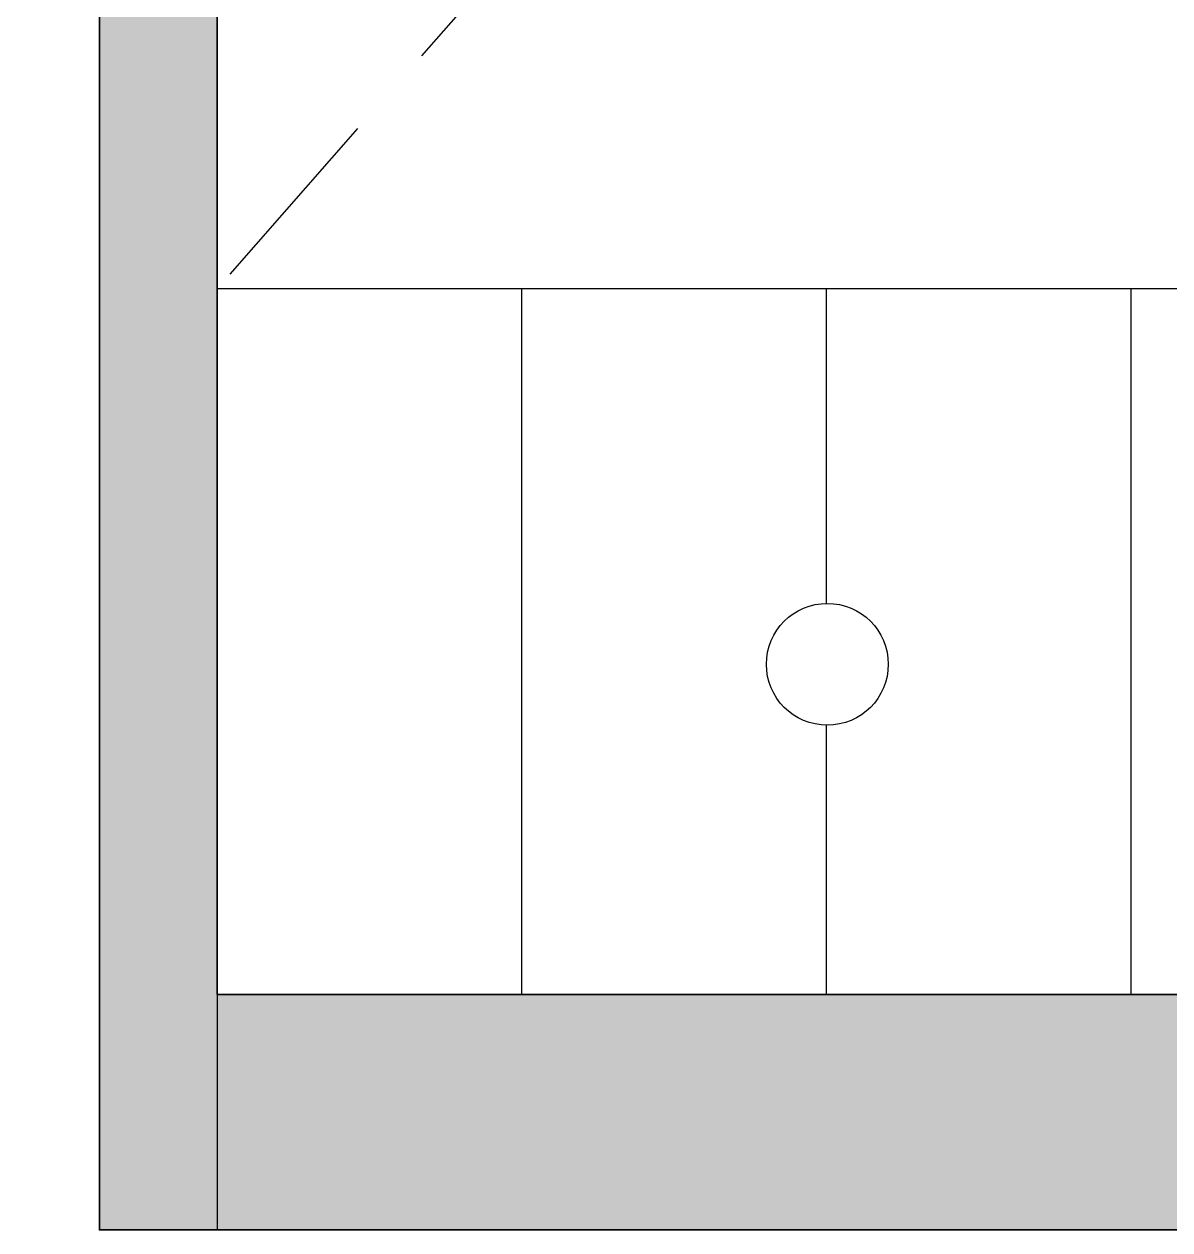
# Model space of a CAD drawing. Header units: feet. Extents: x 600 to 2744, y 411 to 1435.
# Drawn here: x 1676.14 to 1713.75, y 1023.16 to 1062.76 of the extents above; entities that cross this region are included whole.
import ezdxf

# ---------------------------------------------------------------- set-up
doc = ezdxf.new("R2010")
doc.units = ezdxf.units.FT
doc.linetypes.add('HIDDEN', pattern=[9.525, 6.35, -3.175])
doc.layers.add('PQI-A-WALL', color=30, linetype='Continuous', lineweight=50)

msp = doc.modelspace()

# ---------------------------------------------------------------- hatches: boundary and pattern name
at = {"transparency": 33554687}
h = msp.add_hatch(color=256, dxfattribs=at)
h.dxf.hatch_style = 1
h.paths.add_polyline_path([(1820.44, 1202.799), (1812.713, 1202.799), (1812.713, 1119.74), (1820.44, 1119.74)])
h.paths.add_polyline_path([(1812.713, 1202.528), (1812.713, 1202.799), (1820.438, 1202.799), (1820.438, 1210.528), (1573.438, 1210.528), (1573.438, 1202.528)])
h.paths.add_polyline_path([(1812.712, 1030.889), (1789.533, 1030.889), (1789.533, 1023.162), (1820.438, 1023.162), (1820.438, 1054.068), (1812.712, 1054.068)])
h.paths.add_polyline_path([(1723.879, 1023.16), (1723.879, 1030.887), (1682.474, 1030.887), (1682.474, 1164.167), (1678.61, 1164.167), (1678.61, 1023.16)])

# ---------------------------------------------------------------- linework, layer by layer
at = {"color": 242, "linetype": 'HIDDEN', "true_color": 0xcd2027}
msp.add_line((1812.713, 1202.528), (1682.474, 1054.068), dxfattribs=at)
for p, q in [((1682.474, 1030.887), (1682.474, 1054.887)), ((1812.712, 1054.068), (1682.474, 1054.068)), ((1692.474, 1030.887), (1692.474, 1054.068)), ((1702.474, 1046.061), (1702.474, 1054.068)), ((1712.474, 1030.887), (1712.474, 1054.068)), ((1702.474, 1043.734), (1702.474, 1046.136)), ((1682.474, 1030.887), (1682.474, 1042.887)), ((1702.474, 1030.887), (1702.474, 1039.734)), ((1682.474, 1030.887), (1682.474, 1023.16)), ((1682.474, 1030.887), (1692.474, 1030.887))]:
    msp.add_line(p, q)
at = {"color": 40, "true_color": 0xf8d731}
msp.add_circle((1702.504, 1041.734), 2, dxfattribs=at)
at = {"layer": 'PQI-A-WALL', "color": 0, "lineweight": 35, "ltscale": 1000}
msp.add_lwpolyline([(1682.474, 1030.887), (1682.474, 1164.167), (1678.61, 1164.167), (1678.61, 1023.16), (1723.879, 1023.16), (1723.879, 1030.887), (1682.474, 1030.887)], dxfattribs=at)

doc.saveas('drawing.dxf')
